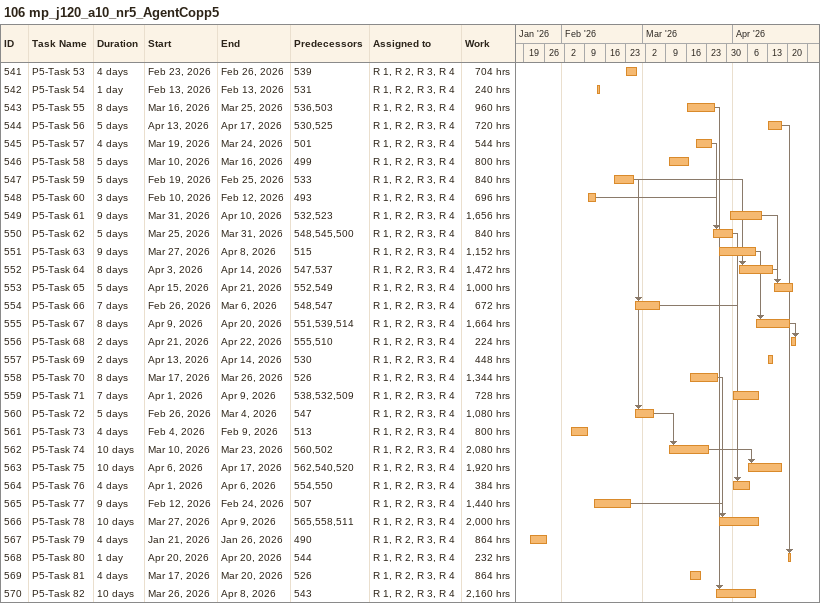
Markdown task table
106 mp_j120_a10_nr5_AgentCopp5

| ID | Task | Duration | Start | Finish | Predecessors | Resources | Work (h) |
|---|---|---|---|---|---|---|---|
| 541 | P5-Task 53 | 4d | 2026-02-23 | 2026-02-26 | 539 | R 1, R 2, R 3, R 4 | 704 |
| 542 | P5-Task 54 | 1d | 2026-02-13 | 2026-02-13 | 531 | R 1, R 2, R 3, R 4 | 240 |
| 543 | P5-Task 55 | 8d | 2026-03-16 | 2026-03-25 | 536, 503 | R 1, R 2, R 3, R 4 | 960 |
| 544 | P5-Task 56 | 5d | 2026-04-13 | 2026-04-17 | 530, 525 | R 1, R 2, R 3, R 4 | 720 |
| 545 | P5-Task 57 | 4d | 2026-03-19 | 2026-03-24 | 501 | R 1, R 2, R 3, R 4 | 544 |
| 546 | P5-Task 58 | 5d | 2026-03-10 | 2026-03-16 | 499 | R 1, R 2, R 3, R 4 | 800 |
| 547 | P5-Task 59 | 5d | 2026-02-19 | 2026-02-25 | 533 | R 1, R 2, R 3, R 4 | 840 |
| 548 | P5-Task 60 | 3d | 2026-02-10 | 2026-02-12 | 493 | R 1, R 2, R 3, R 4 | 696 |
| 549 | P5-Task 61 | 9d | 2026-03-31 | 2026-04-10 | 532, 523 | R 1, R 2, R 3, R 4 | 1656 |
| 550 | P5-Task 62 | 5d | 2026-03-25 | 2026-03-31 | 548, 545, 500 | R 1, R 2, R 3, R 4 | 840 |
| 551 | P5-Task 63 | 9d | 2026-03-27 | 2026-04-08 | 515 | R 1, R 2, R 3, R 4 | 1152 |
| 552 | P5-Task 64 | 8d | 2026-04-03 | 2026-04-14 | 547, 537 | R 1, R 2, R 3, R 4 | 1472 |
| 553 | P5-Task 65 | 5d | 2026-04-15 | 2026-04-21 | 552, 549 | R 1, R 2, R 3, R 4 | 1000 |
| 554 | P5-Task 66 | 7d | 2026-02-26 | 2026-03-06 | 548, 547 | R 1, R 2, R 3, R 4 | 672 |
| 555 | P5-Task 67 | 8d | 2026-04-09 | 2026-04-20 | 551, 539, 514 | R 1, R 2, R 3, R 4 | 1664 |
| 556 | P5-Task 68 | 2d | 2026-04-21 | 2026-04-22 | 555, 510 | R 1, R 2, R 3, R 4 | 224 |
| 557 | P5-Task 69 | 2d | 2026-04-13 | 2026-04-14 | 530 | R 1, R 2, R 3, R 4 | 448 |
| 558 | P5-Task 70 | 8d | 2026-03-17 | 2026-03-26 | 526 | R 1, R 2, R 3, R 4 | 1344 |
| 559 | P5-Task 71 | 7d | 2026-04-01 | 2026-04-09 | 538, 532, 509 | R 1, R 2, R 3, R 4 | 728 |
| 560 | P5-Task 72 | 5d | 2026-02-26 | 2026-03-04 | 547 | R 1, R 2, R 3, R 4 | 1080 |
| 561 | P5-Task 73 | 4d | 2026-02-04 | 2026-02-09 | 513 | R 1, R 2, R 3, R 4 | 800 |
| 562 | P5-Task 74 | 10d | 2026-03-10 | 2026-03-23 | 560, 502 | R 1, R 2, R 3, R 4 | 2080 |
| 563 | P5-Task 75 | 10d | 2026-04-06 | 2026-04-17 | 562, 540, 520 | R 1, R 2, R 3, R 4 | 1920 |
| 564 | P5-Task 76 | 4d | 2026-04-01 | 2026-04-06 | 554, 550 | R 1, R 2, R 3, R 4 | 384 |
| 565 | P5-Task 77 | 9d | 2026-02-12 | 2026-02-24 | 507 | R 1, R 2, R 3, R 4 | 1440 |
| 566 | P5-Task 78 | 10d | 2026-03-27 | 2026-04-09 | 565, 558, 511 | R 1, R 2, R 3, R 4 | 2000 |
| 567 | P5-Task 79 | 4d | 2026-01-21 | 2026-01-26 | 490 | R 1, R 2, R 3, R 4 | 864 |
| 568 | P5-Task 80 | 1d | 2026-04-20 | 2026-04-20 | 544 | R 1, R 2, R 3, R 4 | 232 |
| 569 | P5-Task 81 | 4d | 2026-03-17 | 2026-03-20 | 526 | R 1, R 2, R 3, R 4 | 864 |
| 570 | P5-Task 82 | 10d | 2026-03-26 | 2026-04-08 | 543 | R 1, R 2, R 3, R 4 | 2160 |
